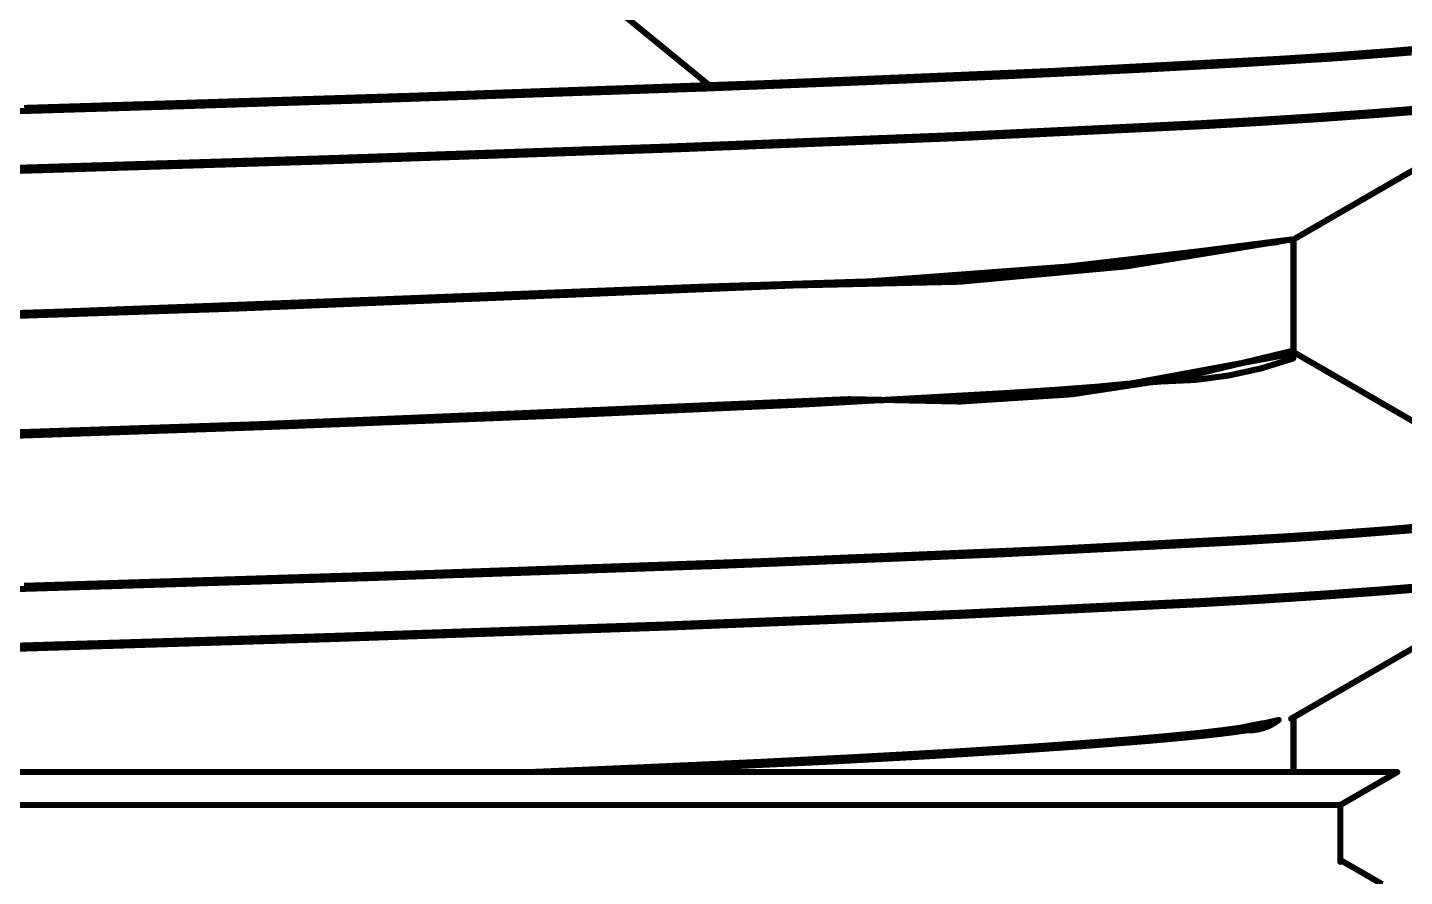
# Model space of a CAD drawing. Header units: inches. Extents: x -6 to 430, y 0 to 90.
# Drawn here: x 25.307 to 28.191, y 54.782 to 56.558 of the extents above; entities that cross this region are included whole.
import ezdxf

# ---------------------------------------------------------------- set-up
doc = ezdxf.new("R2010")
doc.units = ezdxf.units.IN
doc.layers.add('Mechanical 1', color=6, linetype='Continuous')

msp = doc.modelspace()

# ---------------------------------------------------------------- linework, layer by layer
at = {"layer": 'Mechanical 1'}
for points in [[(26.3599, 56.7435, 0.0127, 0.0127, 0), (26.7426, 56.431, 0.0127, 0.0127, 0)], [(28.2731, 56.5186, 0.0127, 0.0127, -0.008352), (27.9339, 56.4928, 0.0127, 0.0127, 0)], [(28.2731, 56.5186, 0.0127, 0.0127, -0.008352), (27.9339, 56.4928, 0.0127, 0.0127, 0)], [(27.4531, 56.4671, 0.0127, 0.0127, 0), (27.9339, 56.4928, 0.0127, 0.0127, 0)], [(27.4531, 56.4671, 0.0127, 0.0127, 0), (27.9339, 56.4928, 0.0127, 0.0127, 0)], [(27.8459, 56.4811, 0.0127, 0.0127, 0), (28.0435, 56.4936, 0.0127, 0.0127, 0)], [(28.2057, 56.5061, 0.0127, 0.0127, -0.004393), (28.0435, 56.4936, 0.0127, 0.0127, 0)], [(26.8426, 56.4413, 0.0127, 0.0127, 0), (27.4531, 56.4671, 0.0127, 0.0127, 0)], [(26.8426, 56.4413, 0.0127, 0.0127, 0), (27.4531, 56.4671, 0.0127, 0.0127, 0)], [(27.0584, 56.4436, 0.0127, 0.0127, 0), (27.3545, 56.4561, 0.0127, 0.0127, 0)], [(27.3545, 56.4561, 0.0127, 0.0127, 0), (27.6167, 56.4686, 0.0127, 0.0127, 0)], [(27.6167, 56.4686, 0.0127, 0.0127, 0), (27.8459, 56.4811, 0.0127, 0.0127, 0)], [(26.0271, 56.4061, 0.0127, 0.0127, 0), (26.7426, 56.4311, 0.0127, 0.0127, 0)], [(26.1187, 56.4155, 0.0127, 0.0127, 0), (26.8426, 56.4413, 0.0127, 0.0127, 0)], [(26.1187, 56.4155, 0.0127, 0.0127, 0), (26.8426, 56.4413, 0.0127, 0.0127, 0)], [(26.7426, 56.4311, 0.0127, 0.0127, 0), (27.0584, 56.4436, 0.0127, 0.0127, 0)], [(25.3002, 56.3898, 0.0127, 0.0127, 0), (26.1187, 56.4155, 0.0127, 0.0127, 0)], [(25.3002, 56.3898, 0.0127, 0.0127, 0), (26.1187, 56.4155, 0.0127, 0.0127, 0)], [(25.6348, 56.3936, 0.0127, 0.0127, 0), (26.0271, 56.4061, 0.0127, 0.0127, 0)], [(28.3848, 56.4059, 0.0127, 0.0127, -0.011904), (28.1339, 56.3817, 0.0127, 0.0127, 0)], [(28.3848, 56.4059, 0.0127, 0.0127, -0.011904), (28.1339, 56.3817, 0.0127, 0.0127, 0)], [(28.3934, 56.4007, 0.0127, 0.0127, -0.012894), (28.1475, 56.3763, 0.0127, 0.0127, 0)], [(25.224, 56.3811, 0.0127, 0.0127, 0), (25.6348, 56.3936, 0.0127, 0.0127, 0)], [(28.1339, 56.3816, 0.0127, 0.0127, -0.005539), (27.7557, 56.3574, 0.0127, 0.0127, 0)], [(28.1339, 56.3816, 0.0127, 0.0127, -0.005539), (27.7557, 56.3574, 0.0127, 0.0127, 0)], [(28.1475, 56.3763, 0.0127, 0.0127, -0.005731), (27.7726, 56.3519, 0.0127, 0.0127, 0)], [(27.2551, 56.3331, 0.0127, 0.0127, 0), (27.7557, 56.3574, 0.0127, 0.0127, 0)], [(27.2551, 56.3331, 0.0127, 0.0127, 0), (27.7557, 56.3574, 0.0127, 0.0127, 0)], [(27.2734, 56.3275, 0.0127, 0.0127, 0), (27.7726, 56.3519, 0.0127, 0.0127, 0)], [(26.6441, 56.3088, 0.0127, 0.0127, 0), (27.2551, 56.3331, 0.0127, 0.0127, 0)], [(26.6441, 56.3088, 0.0127, 0.0127, 0), (27.2551, 56.3331, 0.0127, 0.0127, 0)], [(26.6622, 56.3031, 0.0127, 0.0127, 0), (27.2734, 56.3275, 0.0127, 0.0127, 0)], [(25.15, 56.2603, 0.0127, 0.0127, 0), (25.9369, 56.2846, 0.0127, 0.0127, 0)], [(25.15, 56.2603, 0.0127, 0.0127, 0), (25.9369, 56.2846, 0.0127, 0.0127, 0)], [(25.9369, 56.2846, 0.0127, 0.0127, 0), (26.6441, 56.3088, 0.0127, 0.0127, 0)], [(25.9369, 56.2846, 0.0127, 0.0127, 0), (26.6441, 56.3088, 0.0127, 0.0127, 0)], [(25.9534, 56.2787, 0.0127, 0.0127, 0), (26.6622, 56.3031, 0.0127, 0.0127, 0)], [(25.1635, 56.2543, 0.0127, 0.0127, 0), (25.9534, 56.2787, 0.0127, 0.0127, 0)], [(28.1713, 56.2376, 0.0127, 0.0127, 0), (28.2256, 56.269, 0.0127, 0.0127, 0)], [(28.1169, 56.2062, 0.0127, 0.0127, 0), (28.1713, 56.2376, 0.0127, 0.0127, 0)], [(28.0625, 56.1748, 0.0127, 0.0127, 0), (28.1169, 56.2062, 0.0127, 0.0127, 0)], [(27.9538, 56.1119, 0.0127, 0.0127, 0), (28.0625, 56.1748, 0.0127, 0.0127, 0)], [(27.9243, 56.109, 0.0127, 0.0127, -0.031202), (26.6048, 56.0105, 0.0127, 0.0127, 0)], [(27.9439, 56.1133, 0.0127, 0.0127, -0.035904), (26.7202, 56.0157, 0.0127, 0.0127, 0)], [(27.9537, 56.1146, 0.0127, 0.0127, -0.052156), (26.909, 56.0183, 0.0127, 0.0127, 0)], [(27.9584, 55.875, 0.0127, 0.0127, 0), (27.9584, 56.1146, 0.0127, 0.0127, 0)], [(25.3142, 55.9612, 0.0127, 0.0127, 0), (26.6048, 56.0105, 0.0127, 0.0127, 0)], [(25.478, 55.9668, 0.0127, 0.0127, 0), (26.7202, 56.0157, 0.0127, 0.0127, 0)], [(25.7497, 55.9702, 0.0127, 0.0127, 0), (26.909, 56.0183, 0.0127, 0.0127, 0)], [(23.9576, 55.918, 0.0127, 0.0127, 0), (25.478, 55.9668, 0.0127, 0.0127, 0)], [(24.2955, 55.922, 0.0127, 0.0127, 0), (25.7497, 55.9702, 0.0127, 0.0127, 0)], [(23.7564, 55.912, 0.0127, 0.0127, 0), (25.3142, 55.9612, 0.0127, 0.0127, 0)], [(27.953, 55.8808, 0.0127, 0.0127, -0.086302), (27.0268, 55.7804, 0.0127, 0.0127, 0)], [(27.9584, 55.8789, 0.0127, 0.0127, 0), (28.0119, 55.848, 0.0127, 0.0127, 0)], [(27.9584, 55.8789, 0.0127, 0.0127, 0), (28.0122, 55.8478, 0.0127, 0.0127, 0)], [(27.9526, 55.8748, 0.0127, 0.0127, -0.063554), (26.9478, 55.7764, 0.0127, 0.0127, 0)], [(27.9579, 55.8656, 0.0127, 0.0127, -0.08527), (27.6823, 55.8175, 0.0127, 0.0127, 0)], [(28.0119, 55.848, 0.0127, 0.0127, 0), (28.0654, 55.8171, 0.0127, 0.0127, 0)], [(28.0122, 55.8478, 0.0127, 0.0127, 0), (28.066, 55.8167, 0.0127, 0.0127, 0)], [(26.9351, 55.7695, 0.0127, 0.0127, 0), (27.3627, 55.7935, 0.0127, 0.0127, 0)], [(27.6823, 55.8176, 0.0127, 0.0127, -0.006435), (27.3627, 55.7935, 0.0127, 0.0127, 0)], [(28.0654, 55.8171, 0.0127, 0.0127, 0), (28.1189, 55.7862, 0.0127, 0.0127, 0)], [(28.066, 55.8167, 0.0127, 0.0127, 0), (28.1198, 55.7856, 0.0127, 0.0127, 0)], [(25.7734, 55.7272, 0.0127, 0.0127, 0), (26.9478, 55.7764, 0.0127, 0.0127, 0)], [(25.8577, 55.7302, 0.0127, 0.0127, 0), (27.0268, 55.7804, 0.0127, 0.0127, 0)], [(26.4059, 55.7455, 0.0127, 0.0127, 0), (26.9351, 55.7695, 0.0127, 0.0127, 0)], [(28.1189, 55.7862, 0.0127, 0.0127, 0), (28.1724, 55.7552, 0.0127, 0.0127, 0)], [(28.1198, 55.7856, 0.0127, 0.0127, 0), (28.1736, 55.7545, 0.0127, 0.0127, 0)], [(25.7876, 55.7214, 0.0127, 0.0127, 0), (26.4059, 55.7455, 0.0127, 0.0127, 0)], [(28.1724, 55.7552, 0.0127, 0.0127, 0), (28.2258, 55.7243, 0.0127, 0.0127, 0)], [(28.1736, 55.7545, 0.0127, 0.0127, 0), (28.2274, 55.7234, 0.0127, 0.0127, 0)], [(24.2884, 55.6779, 0.0127, 0.0127, 0), (25.7734, 55.7272, 0.0127, 0.0127, 0)], [(24.3577, 55.6801, 0.0127, 0.0127, 0), (25.8577, 55.7302, 0.0127, 0.0127, 0)], [(25.0949, 55.6974, 0.0127, 0.0127, 0), (25.7876, 55.7214, 0.0127, 0.0127, 0)], [(28.206, 55.5061, 0.0127, 0.0127, -0.006683), (27.8461, 55.4811, 0.0127, 0.0127, 0)], [(28.2728, 55.5185, 0.0127, 0.0127, -0.008342), (27.9335, 55.4928, 0.0127, 0.0127, 0)], [(28.2728, 55.5185, 0.0127, 0.0127, -0.008342), (27.9335, 55.4928, 0.0127, 0.0127, 0)], [(27.3541, 55.4561, 0.0127, 0.0127, 0), (27.8461, 55.4811, 0.0127, 0.0127, 0)], [(27.4526, 55.467, 0.0127, 0.0127, 0), (27.9335, 55.4928, 0.0127, 0.0127, 0)], [(27.4526, 55.467, 0.0127, 0.0127, 0), (27.9335, 55.4928, 0.0127, 0.0127, 0)], [(26.7426, 55.4311, 0.0127, 0.0127, 0), (27.3541, 55.4561, 0.0127, 0.0127, 0)], [(26.8422, 55.4413, 0.0127, 0.0127, 0), (27.4526, 55.467, 0.0127, 0.0127, 0)], [(26.8422, 55.4413, 0.0127, 0.0127, 0), (27.4526, 55.467, 0.0127, 0.0127, 0)], [(25.2998, 55.3898, 0.0127, 0.0127, 0), (26.1183, 55.4155, 0.0127, 0.0127, 0)], [(25.2998, 55.3898, 0.0127, 0.0127, 0), (26.1183, 55.4155, 0.0127, 0.0127, 0)], [(26.0267, 55.4061, 0.0127, 0.0127, 0), (26.7426, 55.4311, 0.0127, 0.0127, 0)], [(26.1183, 55.4155, 0.0127, 0.0127, 0), (26.8422, 55.4413, 0.0127, 0.0127, 0)], [(26.1183, 55.4155, 0.0127, 0.0127, 0), (26.8422, 55.4413, 0.0127, 0.0127, 0)], [(25.2239, 55.3811, 0.0127, 0.0127, 0), (26.0267, 55.4061, 0.0127, 0.0127, 0)], [(28.3881, 55.4064, 0.0127, 0.0127, -0.012255), (28.1389, 55.382, 0.0127, 0.0127, 0)], [(28.3881, 55.4064, 0.0127, 0.0127, -0.012255), (28.1389, 55.382, 0.0127, 0.0127, 0)], [(28.3922, 55.4005, 0.0127, 0.0127, -0.012738), (28.1455, 55.3762, 0.0127, 0.0127, 0)], [(27.2618, 55.3334, 0.0127, 0.0127, 0), (27.762, 55.3577, 0.0127, 0.0127, 0)], [(27.2618, 55.3334, 0.0127, 0.0127, 0), (27.762, 55.3577, 0.0127, 0.0127, 0)], [(28.1389, 55.382, 0.0127, 0.0127, -0.005609), (27.762, 55.3577, 0.0127, 0.0127, 0)], [(28.1389, 55.382, 0.0127, 0.0127, -0.005609), (27.762, 55.3577, 0.0127, 0.0127, 0)], [(28.1455, 55.3762, 0.0127, 0.0127, -0.005702), (27.7701, 55.3518, 0.0127, 0.0127, 0)], [(26.6508, 55.3091, 0.0127, 0.0127, 0), (27.2618, 55.3334, 0.0127, 0.0127, 0)], [(26.6508, 55.3091, 0.0127, 0.0127, 0), (27.2618, 55.3334, 0.0127, 0.0127, 0)], [(27.2706, 55.3274, 0.0127, 0.0127, 0), (27.7701, 55.3518, 0.0127, 0.0127, 0)], [(25.943, 55.2848, 0.0127, 0.0127, 0), (26.6508, 55.3091, 0.0127, 0.0127, 0)], [(25.943, 55.2848, 0.0127, 0.0127, 0), (26.6508, 55.3091, 0.0127, 0.0127, 0)], [(25.9509, 55.2786, 0.0127, 0.0127, 0), (26.6595, 55.303, 0.0127, 0.0127, 0)], [(26.6595, 55.303, 0.0127, 0.0127, 0), (27.2706, 55.3274, 0.0127, 0.0127, 0)], [(25.155, 55.2605, 0.0127, 0.0127, 0), (25.943, 55.2848, 0.0127, 0.0127, 0)], [(25.155, 55.2605, 0.0127, 0.0127, 0), (25.943, 55.2848, 0.0127, 0.0127, 0)], [(25.1615, 55.2543, 0.0127, 0.0127, 0), (25.9509, 55.2786, 0.0127, 0.0127, 0)], [(28.171, 55.2374, 0.0127, 0.0127, 0), (28.2253, 55.2688, 0.0127, 0.0127, 0)], [(28.1166, 55.206, 0.0127, 0.0127, 0), (28.171, 55.2374, 0.0127, 0.0127, 0)], [(28.0622, 55.1746, 0.0127, 0.0127, 0), (28.1166, 55.206, 0.0127, 0.0127, 0)], [(27.9535, 55.1117, 0.0127, 0.0127, 0), (28.0622, 55.1746, 0.0127, 0.0127, 0)], [(27.8936, 55.1022, 0.0127, 0.0127, -0.035952), (27.7602, 55.0818, 0.0127, 0.0127, 0)], [(27.9274, 55.1091, 0.0127, 0.0127, -0.033456), (27.807, 55.0873, 0.0127, 0.0127, 0)], [(27.9274, 55.1091, 0.0127, 0.0127, -0.180432), (27.8594, 55.0873, 0.0127, 0.0127, 0)], [(27.9583, 55, 0.0127, 0.0127, 0), (27.9583, 55.1145, 0.0127, 0.0127, 0)], [(27.5267, 55.0613, 0.0127, 0.0127, 0), (27.6527, 55.0716, 0.0127, 0.0127, 0)], [(27.5805, 55.0655, 0.0127, 0.0127, 0), (27.7058, 55.0764, 0.0127, 0.0127, 0)], [(27.6527, 55.0716, 0.0127, 0.0127, 0), (27.7602, 55.0818, 0.0127, 0.0127, 0)], [(27.7713, 55.0763, 0.0127, 0.0127, -0.00465), (27.6554, 55.0654, 0.0127, 0.0127, 0)], [(27.807, 55.0873, 0.0127, 0.0127, -0.007111), (27.7058, 55.0764, 0.0127, 0.0127, 0)], [(27.8594, 55.0873, 0.0127, 0.0127, -0.011333), (27.7713, 55.0763, 0.0127, 0.0127, 0)], [(27.0281, 55.0307, 0.0127, 0.0127, 0), (27.2138, 55.0409, 0.0127, 0.0127, 0)], [(27.0668, 55.0327, 0.0127, 0.0127, 0), (27.2604, 55.0437, 0.0127, 0.0127, 0)], [(27.1848, 55.0327, 0.0127, 0.0127, 0), (27.3616, 55.0436, 0.0127, 0.0127, 0)], [(27.2138, 55.0409, 0.0127, 0.0127, 0), (27.3806, 55.0511, 0.0127, 0.0127, 0)], [(27.2604, 55.0437, 0.0127, 0.0127, 0), (27.4322, 55.0546, 0.0127, 0.0127, 0)], [(27.3616, 55.0436, 0.0127, 0.0127, 0), (27.5185, 55.0545, 0.0127, 0.0127, 0)], [(27.3806, 55.0511, 0.0127, 0.0127, 0), (27.5267, 55.0613, 0.0127, 0.0127, 0)], [(27.4322, 55.0546, 0.0127, 0.0127, 0), (27.5805, 55.0655, 0.0127, 0.0127, 0)], [(27.5185, 55.0545, 0.0127, 0.0127, 0), (27.6554, 55.0654, 0.0127, 0.0127, 0)], [(26.5972, 55.0102, 0.0127, 0.0127, 0), (26.8228, 55.0204, 0.0127, 0.0127, 0)], [(26.613, 55.0109, 0.0127, 0.0127, 0), (26.8515, 55.0218, 0.0127, 0.0127, 0)], [(26.7542, 55.0109, 0.0127, 0.0127, 0), (26.9844, 55.0218, 0.0127, 0.0127, 0)], [(26.8228, 55.0204, 0.0127, 0.0127, 0), (27.0281, 55.0307, 0.0127, 0.0127, 0)], [(26.8515, 55.0218, 0.0127, 0.0127, 0), (27.0668, 55.0327, 0.0127, 0.0127, 0)], [(26.9844, 55.0218, 0.0127, 0.0127, 0), (27.1848, 55.0327, 0.0127, 0.0127, 0)], [(22.4938, 55, 0.0127, 0.0127, 0), (26.3599, 55, 0.0127, 0.0127, 0)], [(22.4938, 55, 0.0127, 0.0127, 0), (28.1756, 55, 0.0127, 0.0127, 0)], [(26.3594, 55, 0.0127, 0.0127, 0), (26.5972, 55.0102, 0.0127, 0.0127, 0)], [(26.3599, 55, 0.0127, 0.0127, 0), (26.613, 55.0109, 0.0127, 0.0127, 0)], [(26.4954, 55, 0.0127, 0.0127, 0), (26.7542, 55.0109, 0.0127, 0.0127, 0)], [(28.0564, 54.9311, 0.0127, 0.0127, 0), (28.1756, 55, 0.0127, 0.0127, 0)], [(22.7107, 54.9311, 0.0127, 0.0127, 0), (28.0564, 54.9311, 0.0127, 0.0127, 0)], [(28.0564, 54.8122, 0.0127, 0.0127, 0), (28.0564, 54.9311, 0.0127, 0.0127, 0)], [(28.0564, 54.8161, 0.0127, 0.0127, 0), (28.1004, 54.7907, 0.0127, 0.0127, 0)], [(28.1004, 54.7907, 0.0127, 0.0127, 0), (28.1443, 54.7653, 0.0127, 0.0127, 0)]]:
    msp.add_lwpolyline(points, format="xyseb", dxfattribs=at)
for points in [[(27.9307, 56.4928, 0.00635, 0.00635, 1), (27.9371, 56.4928, 0.00635, 0.00635, 1)], [(27.9307, 56.4928, 0.00635, 0.00635, 1), (27.9371, 56.4928, 0.00635, 0.00635, 1)], [(27.9307, 56.4928, 0.00635, 0.00635, 1), (27.9371, 56.4928, 0.00635, 0.00635, 1)], [(27.9307, 56.4928, 0.00635, 0.00635, 1), (27.9371, 56.4928, 0.00635, 0.00635, 1)], [(28.0403, 56.4936, 0.00635, 0.00635, 1), (28.0466, 56.4936, 0.00635, 0.00635, 1)], [(28.0403, 56.4936, 0.00635, 0.00635, 1), (28.0466, 56.4936, 0.00635, 0.00635, 1)], [(27.3513, 56.4561, 0.00635, 0.00635, 1), (27.3577, 56.4561, 0.00635, 0.00635, 1)], [(27.3513, 56.4561, 0.00635, 0.00635, 1), (27.3577, 56.4561, 0.00635, 0.00635, 1)], [(27.4499, 56.4671, 0.00635, 0.00635, 1), (27.4562, 56.4671, 0.00635, 0.00635, 1)], [(27.4499, 56.4671, 0.00635, 0.00635, 1), (27.4562, 56.4671, 0.00635, 0.00635, 1)], [(27.4499, 56.4671, 0.00635, 0.00635, 1), (27.4562, 56.4671, 0.00635, 0.00635, 1)], [(27.4499, 56.4671, 0.00635, 0.00635, 1), (27.4562, 56.4671, 0.00635, 0.00635, 1)], [(27.6135, 56.4686, 0.00635, 0.00635, 1), (27.6198, 56.4686, 0.00635, 0.00635, 1)], [(27.6135, 56.4686, 0.00635, 0.00635, 1), (27.6198, 56.4686, 0.00635, 0.00635, 1)], [(27.8428, 56.4811, 0.00635, 0.00635, 1), (27.8491, 56.4811, 0.00635, 0.00635, 1)], [(27.8428, 56.4811, 0.00635, 0.00635, 1), (27.8491, 56.4811, 0.00635, 0.00635, 1)], [(26.7395, 56.4311, 0.00635, 0.00635, 1), (26.7458, 56.4311, 0.00635, 0.00635, 1)], [(26.7395, 56.4311, 0.00635, 0.00635, 1), (26.7458, 56.4311, 0.00635, 0.00635, 1)], [(26.7394, 56.431, 0.00635, 0.00635, 1), (26.7458, 56.431, 0.00635, 0.00635, 1)], [(26.8394, 56.4413, 0.00635, 0.00635, 1), (26.8458, 56.4413, 0.00635, 0.00635, 1)], [(26.8394, 56.4413, 0.00635, 0.00635, 1), (26.8458, 56.4413, 0.00635, 0.00635, 1)], [(26.8394, 56.4413, 0.00635, 0.00635, 1), (26.8458, 56.4413, 0.00635, 0.00635, 1)], [(26.8394, 56.4413, 0.00635, 0.00635, 1), (26.8458, 56.4413, 0.00635, 0.00635, 1)], [(27.0552, 56.4436, 0.00635, 0.00635, 1), (27.0616, 56.4436, 0.00635, 0.00635, 1)], [(27.0552, 56.4436, 0.00635, 0.00635, 1), (27.0616, 56.4436, 0.00635, 0.00635, 1)], [(26.024, 56.4061, 0.00635, 0.00635, 1), (26.0303, 56.4061, 0.00635, 0.00635, 1)], [(26.024, 56.4061, 0.00635, 0.00635, 1), (26.0303, 56.4061, 0.00635, 0.00635, 1)], [(26.1155, 56.4155, 0.00635, 0.00635, 1), (26.1219, 56.4155, 0.00635, 0.00635, 1)], [(26.1155, 56.4155, 0.00635, 0.00635, 1), (26.1219, 56.4155, 0.00635, 0.00635, 1)], [(26.1155, 56.4155, 0.00635, 0.00635, 1), (26.1219, 56.4155, 0.00635, 0.00635, 1)], [(26.1155, 56.4155, 0.00635, 0.00635, 1), (26.1219, 56.4155, 0.00635, 0.00635, 1)], [(25.6317, 56.3936, 0.00635, 0.00635, 1), (25.638, 56.3936, 0.00635, 0.00635, 1)], [(25.6317, 56.3936, 0.00635, 0.00635, 1), (25.638, 56.3936, 0.00635, 0.00635, 1)], [(28.1307, 56.3817, 0.00635, 0.00635, 1), (28.137, 56.3817, 0.00635, 0.00635, 1)], [(28.1307, 56.3817, 0.00635, 0.00635, 1), (28.137, 56.3817, 0.00635, 0.00635, 1)], [(28.1307, 56.3816, 0.00635, 0.00635, 1), (28.137, 56.3816, 0.00635, 0.00635, 1)], [(28.1307, 56.3816, 0.00635, 0.00635, 1), (28.137, 56.3816, 0.00635, 0.00635, 1)], [(28.1444, 56.3763, 0.00635, 0.00635, 1), (28.1507, 56.3763, 0.00635, 0.00635, 1)], [(28.1444, 56.3763, 0.00635, 0.00635, 1), (28.1507, 56.3763, 0.00635, 0.00635, 1)], [(27.7526, 56.3574, 0.00635, 0.00635, 1), (27.7589, 56.3574, 0.00635, 0.00635, 1)], [(27.7526, 56.3574, 0.00635, 0.00635, 1), (27.7589, 56.3574, 0.00635, 0.00635, 1)], [(27.7526, 56.3574, 0.00635, 0.00635, 1), (27.7589, 56.3574, 0.00635, 0.00635, 1)], [(27.7526, 56.3574, 0.00635, 0.00635, 1), (27.7589, 56.3574, 0.00635, 0.00635, 1)], [(27.7695, 56.3519, 0.00635, 0.00635, 1), (27.7758, 56.3519, 0.00635, 0.00635, 1)], [(27.7695, 56.3519, 0.00635, 0.00635, 1), (27.7758, 56.3519, 0.00635, 0.00635, 1)], [(27.2519, 56.3331, 0.00635, 0.00635, 1), (27.2582, 56.3331, 0.00635, 0.00635, 1)], [(27.2519, 56.3331, 0.00635, 0.00635, 1), (27.2582, 56.3331, 0.00635, 0.00635, 1)], [(27.2519, 56.3331, 0.00635, 0.00635, 1), (27.2582, 56.3331, 0.00635, 0.00635, 1)], [(27.2519, 56.3331, 0.00635, 0.00635, 1), (27.2582, 56.3331, 0.00635, 0.00635, 1)], [(27.2702, 56.3275, 0.00635, 0.00635, 1), (27.2766, 56.3275, 0.00635, 0.00635, 1)], [(27.2702, 56.3275, 0.00635, 0.00635, 1), (27.2766, 56.3275, 0.00635, 0.00635, 1)], [(25.9337, 56.2846, 0.00635, 0.00635, 1), (25.9401, 56.2846, 0.00635, 0.00635, 1)], [(25.9337, 56.2846, 0.00635, 0.00635, 1), (25.9401, 56.2846, 0.00635, 0.00635, 1)], [(25.9337, 56.2846, 0.00635, 0.00635, 1), (25.9401, 56.2846, 0.00635, 0.00635, 1)], [(25.9337, 56.2846, 0.00635, 0.00635, 1), (25.9401, 56.2846, 0.00635, 0.00635, 1)], [(26.6409, 56.3088, 0.00635, 0.00635, 1), (26.6472, 56.3088, 0.00635, 0.00635, 1)], [(26.6409, 56.3088, 0.00635, 0.00635, 1), (26.6472, 56.3088, 0.00635, 0.00635, 1)], [(26.6409, 56.3088, 0.00635, 0.00635, 1), (26.6472, 56.3088, 0.00635, 0.00635, 1)], [(26.6409, 56.3088, 0.00635, 0.00635, 1), (26.6472, 56.3088, 0.00635, 0.00635, 1)], [(26.659, 56.3031, 0.00635, 0.00635, 1), (26.6654, 56.3031, 0.00635, 0.00635, 1)], [(26.659, 56.3031, 0.00635, 0.00635, 1), (26.6654, 56.3031, 0.00635, 0.00635, 1)], [(25.9502, 56.2787, 0.00635, 0.00635, 1), (25.9565, 56.2787, 0.00635, 0.00635, 1)], [(25.9502, 56.2787, 0.00635, 0.00635, 1), (25.9565, 56.2787, 0.00635, 0.00635, 1)], [(28.1681, 56.2376, 0.00635, 0.00635, 1), (28.1744, 56.2376, 0.00635, 0.00635, 1)], [(28.1681, 56.2376, 0.00635, 0.00635, 1), (28.1744, 56.2376, 0.00635, 0.00635, 1)], [(28.1137, 56.2062, 0.00635, 0.00635, 1), (28.1201, 56.2062, 0.00635, 0.00635, 1)], [(28.1137, 56.2062, 0.00635, 0.00635, 1), (28.1201, 56.2062, 0.00635, 0.00635, 1)], [(28.0593, 56.1748, 0.00635, 0.00635, 1), (28.0657, 56.1748, 0.00635, 0.00635, 1)], [(28.0593, 56.1748, 0.00635, 0.00635, 1), (28.0657, 56.1748, 0.00635, 0.00635, 1)], [(27.9212, 56.109, 0.00635, 0.00635, 1), (27.9275, 56.109, 0.00635, 0.00635, 1)], [(27.9408, 56.1133, 0.00635, 0.00635, 1), (27.9471, 56.1133, 0.00635, 0.00635, 1)], [(27.9505, 56.1146, 0.00635, 0.00635, 1), (27.9568, 56.1146, 0.00635, 0.00635, 1)], [(27.9506, 56.1119, 0.00635, 0.00635, 1), (27.9569, 56.1119, 0.00635, 0.00635, 1)], [(27.9552, 56.1146, 0.00635, 0.00635, 1), (27.9616, 56.1146, 0.00635, 0.00635, 1)], [(26.6016, 56.0105, 0.00635, 0.00635, 1), (26.6079, 56.0105, 0.00635, 0.00635, 1)], [(26.6016, 56.0105, 0.00635, 0.00635, 1), (26.6079, 56.0105, 0.00635, 0.00635, 1)], [(26.717, 56.0157, 0.00635, 0.00635, 1), (26.7233, 56.0157, 0.00635, 0.00635, 1)], [(26.717, 56.0157, 0.00635, 0.00635, 1), (26.7233, 56.0157, 0.00635, 0.00635, 1)], [(26.9058, 56.0183, 0.00635, 0.00635, 1), (26.9121, 56.0183, 0.00635, 0.00635, 1)], [(26.9058, 56.0183, 0.00635, 0.00635, 1), (26.9121, 56.0183, 0.00635, 0.00635, 1)], [(25.4749, 55.9668, 0.00635, 0.00635, 1), (25.4812, 55.9668, 0.00635, 0.00635, 1)], [(25.4749, 55.9668, 0.00635, 0.00635, 1), (25.4812, 55.9668, 0.00635, 0.00635, 1)], [(25.7465, 55.9702, 0.00635, 0.00635, 1), (25.7528, 55.9702, 0.00635, 0.00635, 1)], [(25.7465, 55.9702, 0.00635, 0.00635, 1), (25.7528, 55.9702, 0.00635, 0.00635, 1)], [(25.311, 55.9612, 0.00635, 0.00635, 1), (25.3174, 55.9612, 0.00635, 0.00635, 1)], [(25.311, 55.9612, 0.00635, 0.00635, 1), (25.3174, 55.9612, 0.00635, 0.00635, 1)], [(27.9499, 55.8808, 0.00635, 0.00635, 1), (27.9562, 55.8808, 0.00635, 0.00635, 1)], [(27.9552, 55.8789, 0.00635, 0.00635, 1), (27.9616, 55.8789, 0.00635, 0.00635, 1)], [(27.9552, 55.8789, 0.00635, 0.00635, 1), (27.9616, 55.8789, 0.00635, 0.00635, 1)], [(27.9494, 55.8748, 0.00635, 0.00635, 1), (27.9558, 55.8748, 0.00635, 0.00635, 1)], [(27.9547, 55.8656, 0.00635, 0.00635, 1), (27.961, 55.8656, 0.00635, 0.00635, 1)], [(27.9552, 55.875, 0.00635, 0.00635, 1), (27.9616, 55.875, 0.00635, 0.00635, 1)], [(28.0087, 55.848, 0.00635, 0.00635, 1), (28.0151, 55.848, 0.00635, 0.00635, 1)], [(28.0087, 55.848, 0.00635, 0.00635, 1), (28.0151, 55.848, 0.00635, 0.00635, 1)], [(28.009, 55.8478, 0.00635, 0.00635, 1), (28.0154, 55.8478, 0.00635, 0.00635, 1)], [(28.009, 55.8478, 0.00635, 0.00635, 1), (28.0154, 55.8478, 0.00635, 0.00635, 1)], [(27.3596, 55.7935, 0.00635, 0.00635, 1), (27.3659, 55.7935, 0.00635, 0.00635, 1)], [(27.3596, 55.7935, 0.00635, 0.00635, 1), (27.3659, 55.7935, 0.00635, 0.00635, 1)], [(27.6791, 55.8175, 0.00635, 0.00635, 1), (27.6855, 55.8175, 0.00635, 0.00635, 1)], [(27.6791, 55.8176, 0.00635, 0.00635, 1), (27.6855, 55.8176, 0.00635, 0.00635, 1)], [(28.0622, 55.8171, 0.00635, 0.00635, 1), (28.0686, 55.8171, 0.00635, 0.00635, 1)], [(28.0622, 55.8171, 0.00635, 0.00635, 1), (28.0686, 55.8171, 0.00635, 0.00635, 1)], [(28.0628, 55.8167, 0.00635, 0.00635, 1), (28.0692, 55.8167, 0.00635, 0.00635, 1)], [(28.0628, 55.8167, 0.00635, 0.00635, 1), (28.0692, 55.8167, 0.00635, 0.00635, 1)], [(26.932, 55.7695, 0.00635, 0.00635, 1), (26.9383, 55.7695, 0.00635, 0.00635, 1)], [(26.932, 55.7695, 0.00635, 0.00635, 1), (26.9383, 55.7695, 0.00635, 0.00635, 1)], [(26.9446, 55.7764, 0.00635, 0.00635, 1), (26.9509, 55.7764, 0.00635, 0.00635, 1)], [(26.9446, 55.7764, 0.00635, 0.00635, 1), (26.9509, 55.7764, 0.00635, 0.00635, 1)], [(27.0236, 55.7804, 0.00635, 0.00635, 1), (27.03, 55.7804, 0.00635, 0.00635, 1)], [(27.0236, 55.7804, 0.00635, 0.00635, 1), (27.03, 55.7804, 0.00635, 0.00635, 1)], [(28.1157, 55.7862, 0.00635, 0.00635, 1), (28.122, 55.7862, 0.00635, 0.00635, 1)], [(28.1157, 55.7862, 0.00635, 0.00635, 1), (28.122, 55.7862, 0.00635, 0.00635, 1)], [(28.1166, 55.7856, 0.00635, 0.00635, 1), (28.123, 55.7856, 0.00635, 0.00635, 1)], [(28.1166, 55.7856, 0.00635, 0.00635, 1), (28.123, 55.7856, 0.00635, 0.00635, 1)], [(26.4027, 55.7455, 0.00635, 0.00635, 1), (26.409, 55.7455, 0.00635, 0.00635, 1)], [(26.4027, 55.7455, 0.00635, 0.00635, 1), (26.409, 55.7455, 0.00635, 0.00635, 1)], [(28.1692, 55.7552, 0.00635, 0.00635, 1), (28.1755, 55.7552, 0.00635, 0.00635, 1)], [(28.1692, 55.7552, 0.00635, 0.00635, 1), (28.1755, 55.7552, 0.00635, 0.00635, 1)], [(28.1704, 55.7545, 0.00635, 0.00635, 1), (28.1768, 55.7545, 0.00635, 0.00635, 1)], [(28.1704, 55.7545, 0.00635, 0.00635, 1), (28.1768, 55.7545, 0.00635, 0.00635, 1)], [(25.7702, 55.7272, 0.00635, 0.00635, 1), (25.7766, 55.7272, 0.00635, 0.00635, 1)], [(25.7702, 55.7272, 0.00635, 0.00635, 1), (25.7766, 55.7272, 0.00635, 0.00635, 1)], [(25.7845, 55.7214, 0.00635, 0.00635, 1), (25.7908, 55.7214, 0.00635, 0.00635, 1)], [(25.7845, 55.7214, 0.00635, 0.00635, 1), (25.7908, 55.7214, 0.00635, 0.00635, 1)], [(25.8545, 55.7302, 0.00635, 0.00635, 1), (25.8609, 55.7302, 0.00635, 0.00635, 1)], [(25.8545, 55.7302, 0.00635, 0.00635, 1), (25.8609, 55.7302, 0.00635, 0.00635, 1)], [(27.8429, 55.4811, 0.00635, 0.00635, 1), (27.8493, 55.4811, 0.00635, 0.00635, 1)], [(27.8429, 55.4811, 0.00635, 0.00635, 1), (27.8493, 55.4811, 0.00635, 0.00635, 1)], [(27.9304, 55.4928, 0.00635, 0.00635, 1), (27.9367, 55.4928, 0.00635, 0.00635, 1)], [(27.9304, 55.4928, 0.00635, 0.00635, 1), (27.9367, 55.4928, 0.00635, 0.00635, 1)], [(27.9304, 55.4928, 0.00635, 0.00635, 1), (27.9367, 55.4928, 0.00635, 0.00635, 1)], [(27.9304, 55.4928, 0.00635, 0.00635, 1), (27.9367, 55.4928, 0.00635, 0.00635, 1)], [(27.3509, 55.4561, 0.00635, 0.00635, 1), (27.3573, 55.4561, 0.00635, 0.00635, 1)], [(27.3509, 55.4561, 0.00635, 0.00635, 1), (27.3573, 55.4561, 0.00635, 0.00635, 1)], [(27.4494, 55.467, 0.00635, 0.00635, 1), (27.4558, 55.467, 0.00635, 0.00635, 1)], [(27.4494, 55.467, 0.00635, 0.00635, 1), (27.4558, 55.467, 0.00635, 0.00635, 1)], [(27.4494, 55.467, 0.00635, 0.00635, 1), (27.4558, 55.467, 0.00635, 0.00635, 1)], [(27.4494, 55.467, 0.00635, 0.00635, 1), (27.4558, 55.467, 0.00635, 0.00635, 1)], [(26.1151, 55.4155, 0.00635, 0.00635, 1), (26.1215, 55.4155, 0.00635, 0.00635, 1)], [(26.1151, 55.4155, 0.00635, 0.00635, 1), (26.1215, 55.4155, 0.00635, 0.00635, 1)], [(26.1151, 55.4155, 0.00635, 0.00635, 1), (26.1215, 55.4155, 0.00635, 0.00635, 1)], [(26.1151, 55.4155, 0.00635, 0.00635, 1), (26.1215, 55.4155, 0.00635, 0.00635, 1)], [(26.7395, 55.4311, 0.00635, 0.00635, 1), (26.7458, 55.4311, 0.00635, 0.00635, 1)], [(26.7395, 55.4311, 0.00635, 0.00635, 1), (26.7458, 55.4311, 0.00635, 0.00635, 1)], [(26.839, 55.4413, 0.00635, 0.00635, 1), (26.8453, 55.4413, 0.00635, 0.00635, 1)], [(26.839, 55.4413, 0.00635, 0.00635, 1), (26.8453, 55.4413, 0.00635, 0.00635, 1)], [(26.839, 55.4413, 0.00635, 0.00635, 1), (26.8453, 55.4413, 0.00635, 0.00635, 1)], [(26.839, 55.4413, 0.00635, 0.00635, 1), (26.8453, 55.4413, 0.00635, 0.00635, 1)], [(26.0235, 55.4061, 0.00635, 0.00635, 1), (26.0299, 55.4061, 0.00635, 0.00635, 1)], [(26.0235, 55.4061, 0.00635, 0.00635, 1), (26.0299, 55.4061, 0.00635, 0.00635, 1)], [(27.7588, 55.3577, 0.00635, 0.00635, 1), (27.7652, 55.3577, 0.00635, 0.00635, 1)], [(27.7588, 55.3577, 0.00635, 0.00635, 1), (27.7652, 55.3577, 0.00635, 0.00635, 1)], [(27.7588, 55.3577, 0.00635, 0.00635, 1), (27.7652, 55.3577, 0.00635, 0.00635, 1)], [(27.7588, 55.3577, 0.00635, 0.00635, 1), (27.7652, 55.3577, 0.00635, 0.00635, 1)], [(28.1358, 55.382, 0.00635, 0.00635, 1), (28.1421, 55.382, 0.00635, 0.00635, 1)], [(28.1358, 55.382, 0.00635, 0.00635, 1), (28.1421, 55.382, 0.00635, 0.00635, 1)], [(28.1358, 55.382, 0.00635, 0.00635, 1), (28.1421, 55.382, 0.00635, 0.00635, 1)], [(28.1358, 55.382, 0.00635, 0.00635, 1), (28.1421, 55.382, 0.00635, 0.00635, 1)], [(28.1423, 55.3762, 0.00635, 0.00635, 1), (28.1487, 55.3762, 0.00635, 0.00635, 1)], [(28.1423, 55.3762, 0.00635, 0.00635, 1), (28.1487, 55.3762, 0.00635, 0.00635, 1)], [(27.2586, 55.3334, 0.00635, 0.00635, 1), (27.265, 55.3334, 0.00635, 0.00635, 1)], [(27.2586, 55.3334, 0.00635, 0.00635, 1), (27.265, 55.3334, 0.00635, 0.00635, 1)], [(27.2586, 55.3334, 0.00635, 0.00635, 1), (27.265, 55.3334, 0.00635, 0.00635, 1)], [(27.2586, 55.3334, 0.00635, 0.00635, 1), (27.265, 55.3334, 0.00635, 0.00635, 1)], [(27.7669, 55.3518, 0.00635, 0.00635, 1), (27.7733, 55.3518, 0.00635, 0.00635, 1)], [(27.7669, 55.3518, 0.00635, 0.00635, 1), (27.7733, 55.3518, 0.00635, 0.00635, 1)], [(26.6476, 55.3091, 0.00635, 0.00635, 1), (26.6539, 55.3091, 0.00635, 0.00635, 1)], [(26.6476, 55.3091, 0.00635, 0.00635, 1), (26.6539, 55.3091, 0.00635, 0.00635, 1)], [(26.6476, 55.3091, 0.00635, 0.00635, 1), (26.6539, 55.3091, 0.00635, 0.00635, 1)], [(26.6476, 55.3091, 0.00635, 0.00635, 1), (26.6539, 55.3091, 0.00635, 0.00635, 1)], [(26.6563, 55.303, 0.00635, 0.00635, 1), (26.6627, 55.303, 0.00635, 0.00635, 1)], [(26.6563, 55.303, 0.00635, 0.00635, 1), (26.6627, 55.303, 0.00635, 0.00635, 1)], [(27.2675, 55.3274, 0.00635, 0.00635, 1), (27.2738, 55.3274, 0.00635, 0.00635, 1)], [(27.2675, 55.3274, 0.00635, 0.00635, 1), (27.2738, 55.3274, 0.00635, 0.00635, 1)], [(25.9398, 55.2848, 0.00635, 0.00635, 1), (25.9462, 55.2848, 0.00635, 0.00635, 1)], [(25.9398, 55.2848, 0.00635, 0.00635, 1), (25.9462, 55.2848, 0.00635, 0.00635, 1)], [(25.9398, 55.2848, 0.00635, 0.00635, 1), (25.9462, 55.2848, 0.00635, 0.00635, 1)], [(25.9398, 55.2848, 0.00635, 0.00635, 1), (25.9462, 55.2848, 0.00635, 0.00635, 1)], [(25.9477, 55.2786, 0.00635, 0.00635, 1), (25.9541, 55.2786, 0.00635, 0.00635, 1)], [(25.9477, 55.2786, 0.00635, 0.00635, 1), (25.9541, 55.2786, 0.00635, 0.00635, 1)], [(28.1678, 55.2374, 0.00635, 0.00635, 1), (28.1741, 55.2374, 0.00635, 0.00635, 1)], [(28.1678, 55.2374, 0.00635, 0.00635, 1), (28.1741, 55.2374, 0.00635, 0.00635, 1)], [(28.1134, 55.206, 0.00635, 0.00635, 1), (28.1198, 55.206, 0.00635, 0.00635, 1)], [(28.1134, 55.206, 0.00635, 0.00635, 1), (28.1198, 55.206, 0.00635, 0.00635, 1)], [(28.059, 55.1746, 0.00635, 0.00635, 1), (28.0654, 55.1746, 0.00635, 0.00635, 1)], [(28.059, 55.1746, 0.00635, 0.00635, 1), (28.0654, 55.1746, 0.00635, 0.00635, 1)], [(27.8905, 55.1022, 0.00635, 0.00635, 1), (27.8968, 55.1022, 0.00635, 0.00635, 1)], [(27.9242, 55.1091, 0.00635, 0.00635, 1), (27.9306, 55.1091, 0.00635, 0.00635, 1)], [(27.9242, 55.1091, 0.00635, 0.00635, 1), (27.9306, 55.1091, 0.00635, 0.00635, 1)], [(27.9503, 55.1117, 0.00635, 0.00635, 1), (27.9567, 55.1117, 0.00635, 0.00635, 1)], [(27.9551, 55.1145, 0.00635, 0.00635, 1), (27.9615, 55.1145, 0.00635, 0.00635, 1)], [(27.6495, 55.0716, 0.00635, 0.00635, 1), (27.6559, 55.0716, 0.00635, 0.00635, 1)], [(27.6495, 55.0716, 0.00635, 0.00635, 1), (27.6559, 55.0716, 0.00635, 0.00635, 1)], [(27.7026, 55.0764, 0.00635, 0.00635, 1), (27.709, 55.0764, 0.00635, 0.00635, 1)], [(27.7026, 55.0764, 0.00635, 0.00635, 1), (27.709, 55.0764, 0.00635, 0.00635, 1)], [(27.757, 55.0818, 0.00635, 0.00635, 1), (27.7634, 55.0818, 0.00635, 0.00635, 1)], [(27.757, 55.0818, 0.00635, 0.00635, 1), (27.7634, 55.0818, 0.00635, 0.00635, 1)], [(27.7681, 55.0763, 0.00635, 0.00635, 1), (27.7744, 55.0763, 0.00635, 0.00635, 1)], [(27.7681, 55.0763, 0.00635, 0.00635, 1), (27.7744, 55.0763, 0.00635, 0.00635, 1)], [(27.8038, 55.0873, 0.00635, 0.00635, 1), (27.8102, 55.0873, 0.00635, 0.00635, 1)], [(27.8038, 55.0873, 0.00635, 0.00635, 1), (27.8102, 55.0873, 0.00635, 0.00635, 1)], [(27.8562, 55.0873, 0.00635, 0.00635, 1), (27.8626, 55.0873, 0.00635, 0.00635, 1)], [(27.8562, 55.0873, 0.00635, 0.00635, 1), (27.8626, 55.0873, 0.00635, 0.00635, 1)], [(27.2106, 55.0409, 0.00635, 0.00635, 1), (27.217, 55.0409, 0.00635, 0.00635, 1)], [(27.2106, 55.0409, 0.00635, 0.00635, 1), (27.217, 55.0409, 0.00635, 0.00635, 1)], [(27.2572, 55.0437, 0.00635, 0.00635, 1), (27.2636, 55.0437, 0.00635, 0.00635, 1)], [(27.2572, 55.0437, 0.00635, 0.00635, 1), (27.2636, 55.0437, 0.00635, 0.00635, 1)], [(27.3584, 55.0436, 0.00635, 0.00635, 1), (27.3648, 55.0436, 0.00635, 0.00635, 1)], [(27.3584, 55.0436, 0.00635, 0.00635, 1), (27.3648, 55.0436, 0.00635, 0.00635, 1)], [(27.3774, 55.0511, 0.00635, 0.00635, 1), (27.3838, 55.0511, 0.00635, 0.00635, 1)], [(27.3774, 55.0511, 0.00635, 0.00635, 1), (27.3838, 55.0511, 0.00635, 0.00635, 1)], [(27.429, 55.0546, 0.00635, 0.00635, 1), (27.4354, 55.0546, 0.00635, 0.00635, 1)], [(27.429, 55.0546, 0.00635, 0.00635, 1), (27.4354, 55.0546, 0.00635, 0.00635, 1)], [(27.5153, 55.0545, 0.00635, 0.00635, 1), (27.5217, 55.0545, 0.00635, 0.00635, 1)], [(27.5153, 55.0545, 0.00635, 0.00635, 1), (27.5217, 55.0545, 0.00635, 0.00635, 1)], [(27.5235, 55.0613, 0.00635, 0.00635, 1), (27.5299, 55.0613, 0.00635, 0.00635, 1)], [(27.5235, 55.0613, 0.00635, 0.00635, 1), (27.5299, 55.0613, 0.00635, 0.00635, 1)], [(27.5773, 55.0655, 0.00635, 0.00635, 1), (27.5837, 55.0655, 0.00635, 0.00635, 1)], [(27.5773, 55.0655, 0.00635, 0.00635, 1), (27.5837, 55.0655, 0.00635, 0.00635, 1)], [(27.6522, 55.0654, 0.00635, 0.00635, 1), (27.6586, 55.0654, 0.00635, 0.00635, 1)], [(27.6522, 55.0654, 0.00635, 0.00635, 1), (27.6586, 55.0654, 0.00635, 0.00635, 1)], [(26.8197, 55.0204, 0.00635, 0.00635, 1), (26.826, 55.0204, 0.00635, 0.00635, 1)], [(26.8197, 55.0204, 0.00635, 0.00635, 1), (26.826, 55.0204, 0.00635, 0.00635, 1)], [(26.8483, 55.0218, 0.00635, 0.00635, 1), (26.8547, 55.0218, 0.00635, 0.00635, 1)], [(26.8483, 55.0218, 0.00635, 0.00635, 1), (26.8547, 55.0218, 0.00635, 0.00635, 1)], [(26.9812, 55.0218, 0.00635, 0.00635, 1), (26.9876, 55.0218, 0.00635, 0.00635, 1)], [(26.9812, 55.0218, 0.00635, 0.00635, 1), (26.9876, 55.0218, 0.00635, 0.00635, 1)], [(27.0249, 55.0307, 0.00635, 0.00635, 1), (27.0312, 55.0307, 0.00635, 0.00635, 1)], [(27.0249, 55.0307, 0.00635, 0.00635, 1), (27.0312, 55.0307, 0.00635, 0.00635, 1)], [(27.0636, 55.0327, 0.00635, 0.00635, 1), (27.07, 55.0327, 0.00635, 0.00635, 1)], [(27.0636, 55.0327, 0.00635, 0.00635, 1), (27.07, 55.0327, 0.00635, 0.00635, 1)], [(27.1816, 55.0327, 0.00635, 0.00635, 1), (27.188, 55.0327, 0.00635, 0.00635, 1)], [(27.1816, 55.0327, 0.00635, 0.00635, 1), (27.188, 55.0327, 0.00635, 0.00635, 1)], [(26.3562, 55, 0.00635, 0.00635, 1), (26.3626, 55, 0.00635, 0.00635, 1)], [(26.3567, 55, 0.00635, 0.00635, 1), (26.3631, 55, 0.00635, 0.00635, 1)], [(26.3567, 55, 0.00635, 0.00635, 1), (26.3631, 55, 0.00635, 0.00635, 1)], [(26.4922, 55, 0.00635, 0.00635, 1), (26.4985, 55, 0.00635, 0.00635, 1)], [(26.594, 55.0102, 0.00635, 0.00635, 1), (26.6004, 55.0102, 0.00635, 0.00635, 1)], [(26.594, 55.0102, 0.00635, 0.00635, 1), (26.6004, 55.0102, 0.00635, 0.00635, 1)], [(26.6099, 55.0109, 0.00635, 0.00635, 1), (26.6162, 55.0109, 0.00635, 0.00635, 1)], [(26.6099, 55.0109, 0.00635, 0.00635, 1), (26.6162, 55.0109, 0.00635, 0.00635, 1)], [(26.751, 55.0109, 0.00635, 0.00635, 1), (26.7574, 55.0109, 0.00635, 0.00635, 1)], [(26.751, 55.0109, 0.00635, 0.00635, 1), (26.7574, 55.0109, 0.00635, 0.00635, 1)], [(27.9551, 55, 0.00635, 0.00635, 1), (27.9615, 55, 0.00635, 0.00635, 1)], [(28.1724, 55, 0.00635, 0.00635, 1), (28.1788, 55, 0.00635, 0.00635, 1)], [(28.1724, 55, 0.00635, 0.00635, 1), (28.1788, 55, 0.00635, 0.00635, 1)], [(28.0533, 54.9311, 0.00635, 0.00635, 1), (28.0596, 54.9311, 0.00635, 0.00635, 1)], [(28.0533, 54.9311, 0.00635, 0.00635, 1), (28.0596, 54.9311, 0.00635, 0.00635, 1)], [(28.0533, 54.9311, 0.00635, 0.00635, 1), (28.0596, 54.9311, 0.00635, 0.00635, 1)], [(28.0533, 54.8161, 0.00635, 0.00635, 1), (28.0596, 54.8161, 0.00635, 0.00635, 1)], [(28.0533, 54.8122, 0.00635, 0.00635, 1), (28.0596, 54.8122, 0.00635, 0.00635, 1)], [(28.0972, 54.7907, 0.00635, 0.00635, 1), (28.1035, 54.7907, 0.00635, 0.00635, 1)], [(28.0972, 54.7907, 0.00635, 0.00635, 1), (28.1035, 54.7907, 0.00635, 0.00635, 1)]]:
    msp.add_lwpolyline(points, format="xyseb", close=True, dxfattribs=at)

doc.saveas('drawing.dxf')
